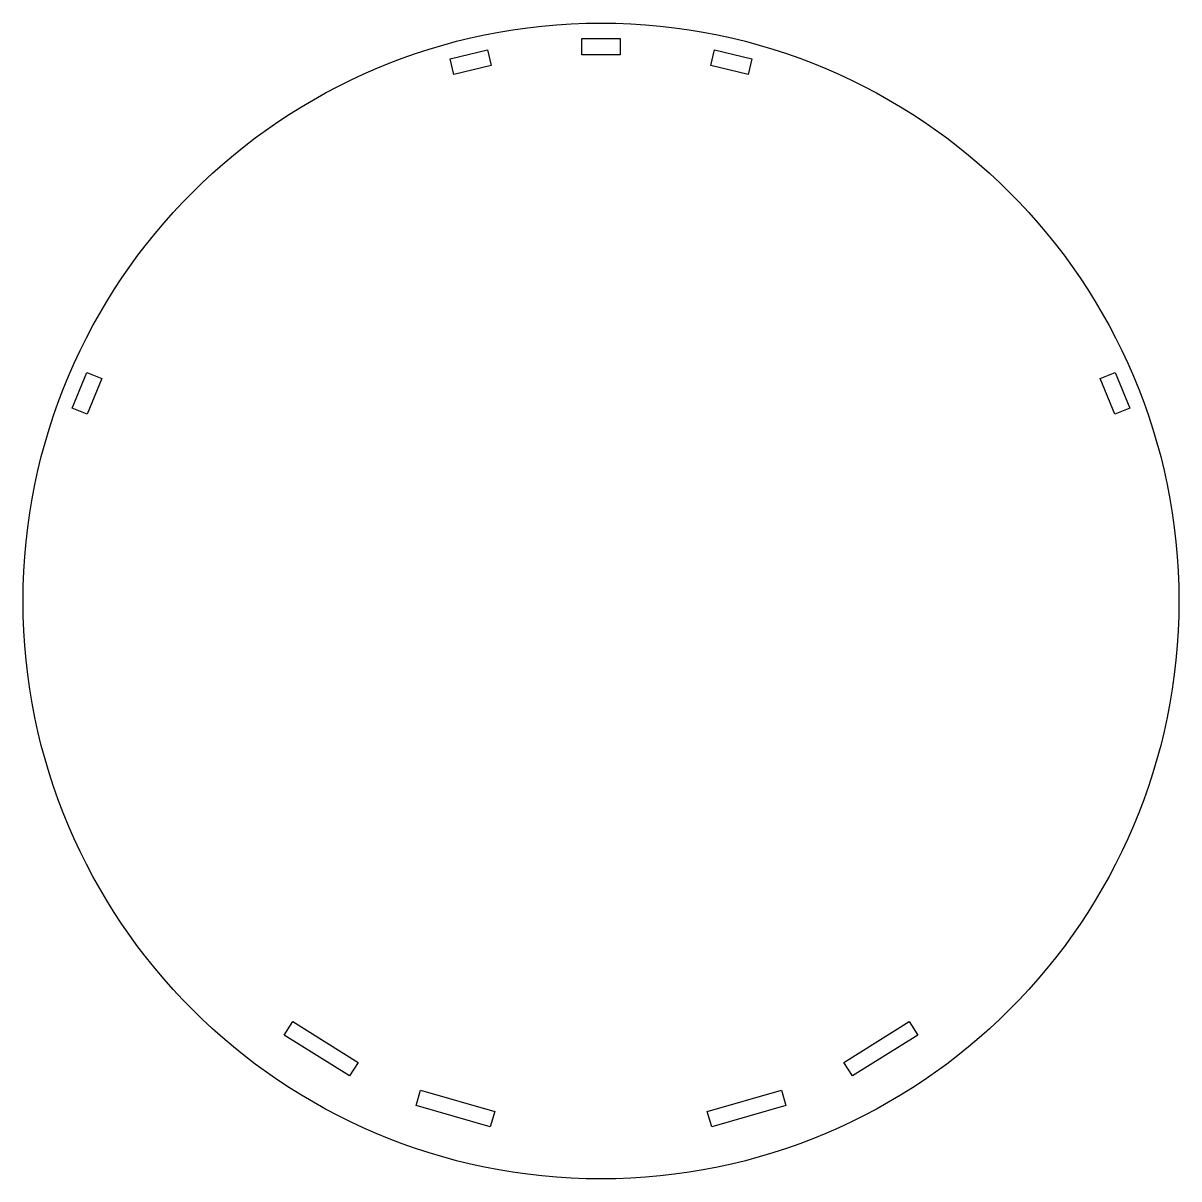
# Model space of a CAD drawing. Header units: millimetres. Extents: x -150 to 150, y -150 to 150.
import ezdxf

# ---------------------------------------------------------------- set-up
doc = ezdxf.new("R2010")
doc.units = ezdxf.units.MM
doc.layers.get('0').update_dxf_attribs({"linetype": 'CONTINUOUS'})

msp = doc.modelspace()

# ---------------------------------------------------------------- linework, layer by layer
for points in [[(5, 146), (5, 141.8), (-5, 141.8), (-5, 146)], [(-28.48, 139), (-38.2, 136.65), (-39.19, 140.73), (-29.47, 143.08)], [(39.19, 140.73), (38.2, 136.65), (28.48, 139), (29.47, 143.08)], [(-129.6, 57.76), (-133.35, 48.48), (-137.24, 50.06), (-133.5, 59.33)], [(137.24, 50.06), (133.35, 48.48), (129.6, 57.76), (133.5, 59.33)], [(-80.01, -109.16), (-63.04, -119.76), (-65.25, -123.29), (-82.21, -112.69)], [(82.21, -112.69), (65.25, -123.29), (63.04, -119.76), (80.01, -109.16)], [(-28.74, -136.5), (-47.96, -130.99), (-46.82, -126.99), (-27.59, -132.5)], [(47.96, -130.99), (28.74, -136.5), (27.59, -132.5), (46.82, -126.99)]]:
    msp.add_lwpolyline(points, close=True)
msp.add_circle((0, 0), 150)

doc.saveas('drawing.dxf')
